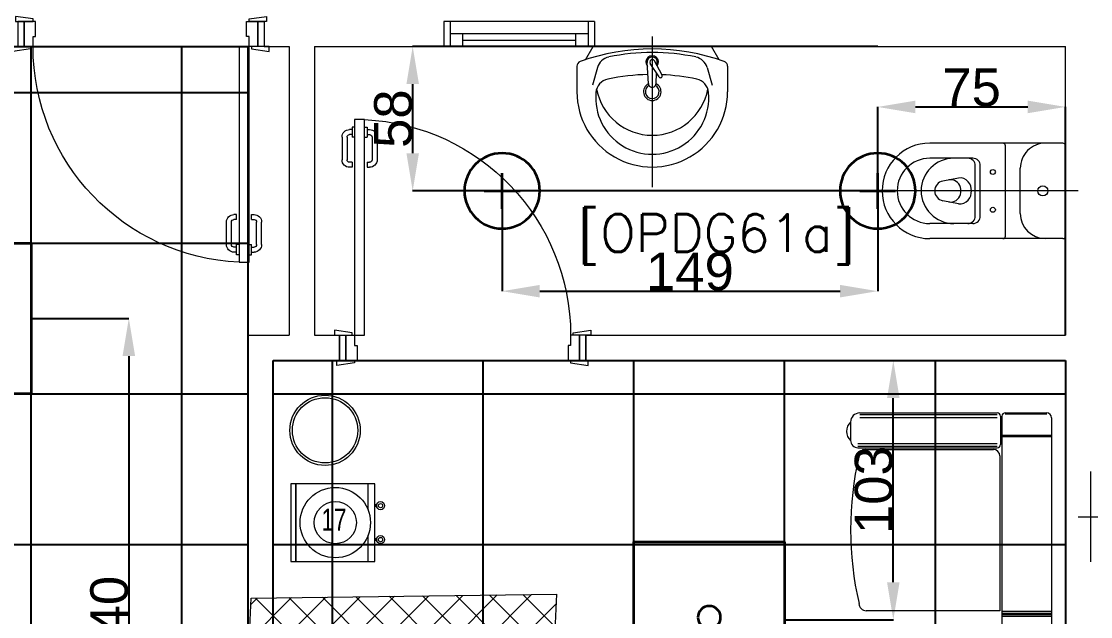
# Model space of a CAD drawing. Header units: inches. Extents: x -12418 to 57169, y -29325 to 19878.
# Drawn here: x 11362 to 15618, y 1512 to 3883 of the extents above; entities that cross this region are included whole.
import ezdxf
from ezdxf.enums import TextEntityAlignment as Align

# ---------------------------------------------------------------- set-up
doc = ezdxf.new("R2010")
doc.units = ezdxf.units.IN
doc.header["$LTSCALE"] = 25
doc.header["$MEASUREMENT"] = 0
doc.header["$PDMODE"] = 3
doc.layers.get('0').update_dxf_attribs({"color": 8})
doc.layers.get('Defpoints').update_dxf_attribs({"color": 8})
for name, color, linetype, lineweight in [('00-Ground Floor$0$72_EGR_BASE_TEXT', 252, 'Continuous', 5), ('00-Ground Floor$0$72_EGR_EQP_TAG', 142, 'Continuous', 5), ('00-Ground Floor$0$Aluminum', 251, 'Continuous', 5), ('00-Ground Floor$0$C-HYDR-CTCH', 251, 'Continuous', 5), ('00-Ground Floor$0$Hatch', 254, 'Continuous', 5), ('00-Ground Floor$0$LOADING', 253, 'Continuous', 5), ('00-Ground Floor$0$SANIT', 250, 'Continuous', 5), ('00-Ground Floor$0$Walls', 251, 'Continuous', 5), ('00-Ground Floor$0$Wooden Joinery', 251, 'Continuous', 5), ('E-DIM', 6, 'Continuous', 18), ('E-LITE-CIRC-NUMB', 6, 'Continuous', 25), ('E-LITE-CLNG', 150, 'Continuous', 35), ('E-LITE-CLNG @ 100', 150, 'Continuous', 35), ('E-LITE-CTRL', 6, 'Continuous', 25)]:
    doc.layers.add(name, color=color, linetype=linetype, lineweight=lineweight)
doc.layers.add('00-Ground Floor$0$False Ceiling', color=251, linetype='Continuous')
doc.styles.add('00-Ground Floor$0$SIMPLEX', font='SIMPLEX.shx', dxfattribs={"height": 150})
doc.styles.add('00-Ground Floor$0$X3G_ENTITY_257CFD', font='swisscl.ttf', dxfattribs={"height": 200})
doc.styles.add('DC_Simplex', font='SIMPLEX.shx', dxfattribs={"width": 0.7})
doc.styles.get("Standard").update_dxf_attribs({"font": 'arial.ttf'})
doc.dimstyles.get("Standard").update_dxf_attribs({"dimtxt": 150, "dimasz": 150, "dimexe": 0.18, "dimexo": 0.0625, "dimgap": 1, "dimtad": 1, "dimdec": 0, "dimlfac": 0.1, "dimzin": 0, "dimdsep": 46, "dimtxsty": 'Standard', "dimcen": 0.09, "dimclrd": 256, "dimclrt": 7, "dimadec": 0, "dimazin": 0, "dimtfac": 1, "dimtdec": 0, "dimtofl": 0, "dimtmove": 0, "dimatfit": 3, "dimfxl": 1, "dimtolj": 1, "dimtzin": 0, "dimarcsym": 0})

# ---------------------------------------------------------------- blocks, each defined once
blk = doc.blocks.new('00-Ground Floor$0$A$C72370EFE')
at = {"layer": '00-Ground Floor$0$Wooden Joinery'}
for p, q in [((-0.01, -0.04), (-0.02, -0.04)), ((-0.01, -0.03), (-0.01, -0.07)), ((0, -0.03), (-0.01, -0.03)), ((0.04, -0.03), (0.05, -0.03)), ((0.05, -0.03), (0.05, -0.07)), ((0.05, -0.04), (0.06, -0.04)), ((-0.05, -0.07), (-0.05, -0.16)), ((-0.03, -0.07), (-0.03, -0.16)), ((-0.01, -0.06), (-0.02, -0.06)), ((0, -0.07), (-0.01, -0.07)), ((0.04, -0.07), (0.05, -0.07)), ((0.05, -0.06), (0.06, -0.06)), ((0.07, -0.07), (0.07, -0.16)), ((0.09, -0.07), (0.09, -0.16)), ((-0.01, -0.17), (-0.02, -0.17)), ((-0.01, -0.17), (-0.01, -0.19)), ((0.05, -0.17), (0.06, -0.17)), ((0.05, -0.17), (0.05, -0.19)), ((-0.01, -0.19), (-0.02, -0.19)), ((0.05, -0.19), (0.06, -0.19))]:
    blk.add_line(p, q, dxfattribs=at)
for centre, radius, start, end in [((-0.02, -0.07), 0.03, 90, 180), ((0.06, -0.07), 0.03, 0, 90), ((-0.02, -0.07), 0.01, 90, 180), ((0.06, -0.07), 0.01, 0, 90), ((-0.02, -0.16), 0.03, 180, 270), ((-0.02, -0.16), 0.01, 180, 270), ((0.06, -0.16), 0.01, 270, 0), ((0.06, -0.16), 0.03, 270, 0)]:
    blk.add_arc(centre, radius, start, end, dxfattribs=at)
blk = doc.blocks.new('00-Ground Floor$0$A$C5DAD61B4')
at = {"layer": '00-Ground Floor$0$Wooden Joinery'}
for points in [[(80, 959.1), (80, 969.1), (10, 979.1), (10, 959.1)], [(940, 959.1), (940, 969.1), (1010, 979.1), (1010, 959.1)], [(70, 859.1), (70, 849.1), (0, 839.1), (0, 859.1)], [(120, 859.1), (120, 0), (80, 0), (80, 859.1)], [(950, 859.1), (950, 849.1), (1020, 839.1), (1020, 859.1)]]:
    blk.add_lwpolyline(points, close=True, dxfattribs=at)
for points in [[(45, 859.1), (45, 959.1), (20, 959.1), (20, 859.1), (45, 859.1)], [(45, 859.1), (80, 859.1), (80, 899.1), (90, 899.1), (90, 959.1), (45, 959.1), (45, 859.1)], [(975, 859.1), (940, 859.1), (940, 899.1), (930, 899.1), (930, 959.1), (975, 959.1), (975, 859.1)], [(975, 859.1), (975, 959.1), (1000, 959.1), (1000, 859.1), (975, 859.1)]]:
    blk.add_lwpolyline(points, dxfattribs=at)
blk.add_arc((80, 859.1), 860, 272.666, 0, dxfattribs=at)
at = {"layer": '00-Ground Floor$0$Wooden Joinery', "xscale": 999.9999999998854, "yscale": 999.9999999998854, "zscale": 999.9999999998854, "rotation": 180}
blk.add_blockref('00-Ground Floor$0$A$C72370EFE', (120, 0), dxfattribs=at)
blk = doc.blocks.new('00-Ground Floor$0$WC manta')
at = {"layer": '00-Ground Floor$0$SANIT'}
for p, q in [((-0.13, 0.18), (-0.13, -0.18)), ((-0.12, 0.19), (0.41, 0.19)), ((0.109, 0.18), (0.109, -0.18)), ((0.239, 0.13), (0.41, 0.13)), ((0.05, 0.09), (0.05, -0.09)), ((0.209, 0.1), (0.209, -0.1)), ((0.229, 0.1), (0.229, -0.1)), ((0.2955, 0.051), (0.3581, 0.0393)), ((-0.18, 0), (0.65, 0)), ((0.2955, -0.051), (0.3581, -0.0393)), ((0.239, -0.13), (0.41, -0.13)), ((-0.12, -0.19), (0.41, -0.19))]:
    blk.add_line(p, q, dxfattribs=at)
for centre, radius in [((0.159, 0.0752), 0.01), ((-0.04, 0), 0.02), ((0.159, -0.0753), 0.01)]:
    blk.add_circle(centre, radius, dxfattribs=at)
for centre, radius, start, end in [((-0.12, 0.18), 0.01, 90, 180), ((-0.05, 0.09), 0.1, 0, 90), ((0.119, 0.18), 0.01, 90, 180), ((0.41, 0), 0.19, 270, 90), ((0.239, 0.1), 0.03, 90, 180), ((0.259, 0.1), 0.03, 90, 180), ((0.3147, 0), 0.13, 270, 90), ((0.41, 0), 0.13, 270, 90), ((0.2882, 0.0117), 0.04, 79.4289, 141.525), ((0.3271, 0.0044), 0.04, 79.4289, 166.4176), ((0.3029, 0), 0.0588, 141.525, 218.475), ((0.3454, 0), 0.0588, 166.4176, 193.5824), ((0.3507, 0), 0.04, 280.5711, 79.4289), ((0.2882, -0.0117), 0.04, 218.475, 280.5711), ((0.3271, -0.0044), 0.04, 193.5824, 280.5711), ((-0.05, -0.09), 0.1, 270, 0), ((0.239, -0.1), 0.03, 180, 270), ((0.259, -0.1), 0.03, 180, 270), ((-0.12, -0.18), 0.01, 180, 270), ((0.119, -0.18), 0.01, 180, 270)]:
    blk.add_arc(centre, radius, start, end, dxfattribs=at)
blk = doc.blocks.new('00-Ground Floor$0$lav-manta 60')
at = {"layer": '00-Ground Floor$0$SANIT'}
for p, q in [((-0.2658, -0.0529), (-0.2358, 0)), ((-0.2358, 0), (0.2358, 0)), ((0, 0.04), (0, -0.56)), ((0.2658, -0.0529), (0.2358, 0)), ((-0.3, -0.0789), (-0.3, -0.18)), ((-0.2185, -0.0841), (-0.2383, -0.1537)), ((-0.015, -0.1473), (-0.0199, -0.064)), ((0.0274, -0.121), (-0.0078, -0.0673)), ((0.0389, -0.1142), (0.0087, -0.0575)), ((0.0191, -0.077), (0.0199, -0.064)), ((0.2185, -0.0841), (0.2383, -0.1537)), ((0.3, -0.0789), (0.3, -0.18)), ((0.015, -0.1473), (0.0174, -0.1057))]:
    blk.add_line(p, q, dxfattribs=at)
for centre, radius, start, end in [((0, -0.8557), 0.8457, 70.1771, 109.8229), ((-0.1608, -0.1006), 0.06, 101.8086, 164.0794), ((0, -0.8696), 0.8457, 78.1914, 101.8086), ((0, -0.0617), 0.025, 320.7474, 220.368), ((0, -0.0617), 0.02, 353.2671, 186.682), ((0.1608, -0.1006), 0.06, 15.9206, 78.1914), ((-0.28, -0.0789), 0.02, 109.8229, 180), ((0, -0.0617), 0.00966, 25.4127, 215.9577), ((0.28, -0.0789), 0.02, 0, 70.1771), ((0, -0.9572), 0.8457, 91.1572, 102.0883), ((0, -0.9572), 0.8457, 88.5486, 88.844), ((0.0332, -0.1176), 0.00666, 210.6852, 30.6852), ((0, -0.9572), 0.8457, 77.9117, 87.4274), ((-0.1645, -0.189), 0.06, 102.0883, 174.8142), ((0, -0.1282), 0.2252, 190.6097, 349.3903), ((0, -0.18), 0.035, 115.3106, 64.6894), ((0, -0.18), 0.0275, 117.1496, 62.8504), ((0, -0.1473), 0.015, 180, 0), ((0.1645, -0.189), 0.06, 5.1858, 77.9117), ((0, -0.18), 0.3, 180, 0), ((0, -0.2039), 0.2252, 174.8142, 5.1858)]:
    blk.add_arc(centre, radius, start, end, dxfattribs=at)
blk = doc.blocks.new('00-Ground Floor$0$GF21008-P')
at = {"layer": '00-Ground Floor$0$LOADING'}
for p, q in [((-0.7709, 0), (0.7906, 0)), ((-0.7019, -0.1974), (-0.7019, 0)), ((-0.6994, -0.1974), (-0.6994, 0)), ((-0.6968, -0.1974), (-0.6968, 0)), ((0, -0.1974), (0, 0)), ((0.0069, -0.1974), (0.0069, 0)), ((0.0099, -0.1974), (0.0099, 0)), ((0.0128, -0.1974), (0.0128, 0)), ((0.0197, -0.1974), (0.0197, 0)), ((-0.79, -0.1841), (-0.79, -0.0191)), ((-0.7866, -0.1841), (-0.7866, -0.0191)), ((-0.7767, -0.1974), (0.7964, -0.1974)), ((-0.7767, -0.2037), (-0.6644, -0.2037)), ((-0.6191, -0.2059), (-0.0026, -0.2059)), ((-0.0026, -0.2059), (-0.0026, -0.7385)), ((-0.79, -0.7634), (-0.79, -0.217)), ((-0.784, -0.7634), (-0.784, -0.217)), ((-0.7722, -0.7634), (-0.7722, -0.217)), ((-0.6689, -0.7712), (-0.6689, -0.217)), ((-0.6571, -0.7712), (-0.6571, -0.217)), ((-0.6512, -0.7712), (-0.6512, -0.217)), ((-0.6444, -0.7413), (-0.6444, -0.2312)), ((-0.7533, -0.8), (-0.68, -0.8))]:
    blk.add_line(p, q, dxfattribs=at)
for centre, radius, start, end in [((-0.7709, -0.0191), 0.0191, 90, 180), ((-0.7767, -0.1841), 0.0133, 180, 270), ((-0.7767, -0.217), 0.0133, 90, 180), ((-0.6644, -0.217), 0.0133, 0, 90), ((-0.6191, -0.2312), 0.0253, 90, 180), ((-0.7533, -0.7634), 0.0366, 180, 270), ((-0.6191, -0.7413), 0.0253, 180, 270), ((-0.0307, -0.7385), 0.0281, 270, 0), ((-0.7167, -0.7662), 0.0499, 222.6462, 317.3538), ((-0.68, -0.7712), 0.0288, 270, 0), ((-0.3249, 0.51), 1.31, 257.0217, 282.9783)]:
    blk.add_arc(centre, radius, start, end, dxfattribs=at)
blk = doc.blocks.new('00-Ground Floor$0$WATER DISPENSER1')
at = {"layer": '00-Ground Floor$0$LOADING'}
for p, q in [((39.296, -0.3448), (39.1904, -0.3448)), ((39.5004, -0.3448), (39.3949, -0.3448))]:
    blk.add_line(p, q, dxfattribs=at)
blk.add_lwpolyline([(39.5004, -0.6333), (39.5004, -0.3183), (39.1904, -0.3183), (39.1904, -0.6333), (39.5004, -0.6333)], dxfattribs=at)
for points in [[(39.2749, -0.3183), (39.278, -0.3183), (39.278, -0.3118), (39.2749, -0.3118)], [(39.281, -0.3183), (39.278, -0.3183), (39.278, -0.3118), (39.281, -0.3118)], [(39.4098, -0.3183), (39.4129, -0.3183), (39.4129, -0.3118), (39.4098, -0.3118)], [(39.416, -0.3183), (39.4129, -0.3183), (39.4129, -0.3118), (39.416, -0.3118)], [(39.5004, -0.6333), (39.1904, -0.6333), (39.1904, -0.6529), (39.5004, -0.6529)]]:
    blk.add_lwpolyline(points, close=True, dxfattribs=at)
for centre, radius in [((39.278, -0.2956), 0.0161), ((39.278, -0.2956), 0.00834), ((39.4129, -0.2956), 0.0161), ((39.4129, -0.2956), 0.00834), ((39.3454, -0.4758), 0.14), ((39.3454, -0.4758), 0.084)]:
    blk.add_circle(centre, radius, dxfattribs=at)
blk = doc.blocks.new('00-Ground Floor$0$WM00001-P')
at = {"layer": '00-Ground Floor$0$LOADING'}
for radius in [0.14, 0.13]:
    blk.add_circle((0, 0), radius, dxfattribs=at)
blk = doc.blocks.new('00-Ground Floor$0$A$Ce9e1c4c3')
at = {"layer": '00-Ground Floor$0$False Ceiling', "color": 254, "linetype": 'Continuous'}
for p, q in [((-94542.1, 3782.6, 0), (-87736.7, 3782.6, 0)), ((-88600, -2747.4), (-88600, 3782.6)), ((-88000, -2747.4), (-88000, 3782.6)), ((-87736.7, 3782.6, 0), (-87736.7, -2747.4, 0)), ((-94542.1, 3600), (-87736.7, 3600)), ((-94542.1, 3000), (-87736.7, 3000)), ((-87400, -847.4), (-87400, 2532.6)), ((-86800, -847.4), (-86800, 2532.6)), ((-86200, -847.4), (-86200, 2532.6)), ((-85600, -847.4), (-85600, 2532.6)), ((-85000, -847.4), (-85000, 2532.6)), ((-94542.1, 2400), (-87736.7, 2400)), ((-87636.7, 2400), (-84482.1, 2400)), ((-94542.1, 1800), (-87736.7, 1800)), ((-87636.7, 1800), (-84482.1, 1800))]:
    blk.add_line(p, q, dxfattribs=at)
at = {"layer": '00-Ground Floor$0$False Ceiling', "color": 254}
for p, q in [((-87636.7, -847.4, 0), (-87636.7, 2532.6, 0)), ((-87636.7, 2532.6, 0), (-84482.1, 2532.6, 0)), ((-84482.1, 2532.6, 0), (-84482.1, -847.4, 0))]:
    blk.add_line(p, q, dxfattribs=at)
blk = doc.blocks.new('00-Ground Floor')
at = {"layer": '00-Ground Floor$0$Hatch'}
h = blk.add_hatch(dxfattribs=at)
h.set_pattern_fill('ANSI37', color=256, scale=30)
h.set_pattern_definition([(45, (-1981.42, -13099.68), (-67.35192, 67.35192), []), (135, (-1981.42, -13099.68), (-67.35192, -67.35192), [])])
h.paths.add_polyline_path([(48971.2, 8818.2), (48367.3, 8810.1), (48371.2, 8521.7), (48975.1, 8529.8)])
h.paths.add_polyline_path([(41810.5, 8810.5), (41227, 8805), (41207, 8513.7), (41790.5, 8519.1)])
h.paths.add_polyline_path([(27433.5, 8803.1), (26834.4, 8799), (26828.7, 8506), (27427.8, 8510)])
h.paths.add_polyline_path([(34618.7, 8805.3), (34017.5, 8797.8), (34009.3, 8512.1), (34610.5, 8519.6)])
h.paths.add_polyline_path([(20214.3, 8812.4), (19607.8, 8790.5), (19622.4, 8498), (20228.8, 8519.8)])
h.paths.add_polyline_path([(13477.7, 8802), (12255.7, 8825.9), (12249.3, 8529.8), (13471.3, 8505.8)])
h.paths.add_polyline_path([(13491.8, 1601.9), (12276.8, 1586.2), (12263.3, 1293.7), (13478.3, 1309.4)])
h.paths.add_polyline_path([(13465.7, -5591.3), (12262.6, -5607.3), (12256.9, -5900.3), (13460, -5884.3)])
h.paths.add_polyline_path([(13484.2, -12790), (12287.5, -12801.4), (12290.4, -13095.9), (13487, -13084.4)])
h.paths.add_polyline_path([(5849.2, -12787.9), (5245.6, -12791.6), (5256.3, -13077.1), (5859.8, -13073.4)])
h.paths.add_polyline_path([(5833.8, -5589.9), (5236.9, -5588.3), (5236.8, -5889.5), (5833.6, -5891)])
h.paths.add_polyline_path([(5843.6, 1599.7), (5224.3, 1600.9), (5213.7, 1298), (5833, 1296.7)])
h.paths.add_polyline_path([(5820.3, 8779.1), (5219.7, 8793.5), (5216, 8503.9), (5816.7, 8489.4)])
h.paths.add_polyline_path([(-1378.8, 8777.2), (-1981.4, 8799.9), (-1979.5, 8511.6), (-1376.9, 8488.9)])
h.paths.add_polyline_path([(-1371.1, -5601.1), (-1973.1, -5608.1), (-1969.7, -5899.7), (-1367.7, -5892.7)])
h.paths.add_polyline_path([(-1353.5, -12795.7), (-1951.9, -12796.7), (-1947.1, -13097.4), (-1348.7, -13096.4)])
h.paths.add_polyline_path([(20233.2, -12782.5), (19627.5, -12795.4), (19633.2, -13096.6), (20238.9, -13083.7)])
h.paths.add_polyline_path([(20226.6, -5590), (19632.3, -5607.6), (19634.4, -5904.1), (20228.7, -5886.6)])
h.paths.add_polyline_path([(20217.9, 1618), (19619, 1610.4), (19623, 1310.2), (20221.9, 1317.9)])
h.paths.add_polyline_path([(27418.3, 1602.8), (26816.3, 1607.5), (26820.6, 1315.3), (27422.5, 1310.7)])
h.paths.add_polyline_path([(27422, -5579.9), (26818.1, -5597.5), (26831.6, -5897.5), (27431.7, -5876.5)])
h.paths.add_polyline_path([(27438.1, -12795.9), (26834.3, -12789.3), (26831.9, -13075), (27435.7, -13081.6)])
h.paths.add_polyline_path([(34636.6, -12785.4), (34039.3, -12800), (34048.3, -13099.7), (34645.6, -13085.1)])
h.paths.add_polyline_path([(34629.3, -5597.1), (34028, -5595.2), (34029.2, -5892.4), (34630.4, -5894.3)])
h.paths.add_polyline_path([(34592.8, 1606.7), (34012, 1611.4), (34031.7, 1321.6), (34612.5, 1316.9)])
h.paths.add_polyline_path([(41796.2, 1606), (41198.6, 1619.8), (41200.6, 1327.8), (41798.2, 1314.1)])
h.paths.add_polyline_path([(41797.2, -5592.6), (41228.8, -5600.2), (41230.6, -5894.3), (41799, -5886.7)])
h.paths.add_polyline_path([(41834.3, -12789.7), (41229, -12792.4), (41230.4, -13096.9), (41835.6, -13094.3)])
h.paths.add_polyline_path([(49008.5, -12790.2), (48420.5, -12774.1), (48407.3, -13081.4), (48995.3, -13097.4)])
h.paths.add_polyline_path([(48992.7, -5590.8), (48389.5, -5589.7), (48387.5, -5886.2), (48990.7, -5887.3)])
at = {"layer": '00-Ground Floor$0$Aluminum'}
for p, q in [((13642.9, 3882.6, 0), (13042.9, 3882.6, 0)), ((13067.9, 3882.6, 0), (13067.9, 3782.6, 0)), ((13617.9, 3882.6, 0), (13617.9, 3782.6, 0)), ((13617.9, 3832.6, 0), (13067.9, 3832.6, 0)), ((13117.9, 3832.6, 0), (13117.9, 3782.6, 0)), ((13567.9, 3832.6, 0), (13567.9, 3782.6, 0)), ((13117.9, 3807.6, 0), (13567.9, 3807.6, 0)), ((13642.9, 3782.6, 0), (13042.9, 3782.6, 0))]:
    blk.add_line(p, q, dxfattribs=at)
at = {"layer": '00-Ground Floor$0$C-HYDR-CTCH', "flags": 128}
blk.add_lwpolyline([(12276.8, 1586.2), (13491.8, 1601.9), (13478.3, 1309.4), (12263.3, 1293.7), (12276.8, 1586.2)], dxfattribs=at)
at = {"layer": '00-Ground Floor$0$SANIT'}
for p, q in [((15617.9, 2090.3, 0), (15617.9, 1730.3, 0)), ((15567.9, 1910.3, 0), (16397.9, 1910.3, 0))]:
    blk.add_line(p, q, dxfattribs=at)
at = {"layer": '00-Ground Floor$0$Walls'}
for p, q in [((12327.9, 3882.6, 0), (12327.9, 3782.6, 0)), ((13042.9, 3882.6, 0), (13042.9, 3782.6, 0)), ((13642.9, 3882.6, 0), (13642.9, 3782.6, 0)), ((12327.9, 3782.6, 0), (12427.9, 3782.6, 0)), ((12427.9, 3782.6, 0), (12427.9, 2632.6, 0)), ((12527.9, 3782.6, 0), (13042.9, 3782.6, 0)), ((12527.9, 3782.6, 0), (12527.9, 2632.6, 0)), ((13642.9, 3782.6, 0), (15517.9, 3782.6, 0)), ((15517.9, 2632.6, 0), (15517.9, 3782.6, 0)), ((12263.3, 2632.6, 0), (12427.9, 2632.6, 0)), ((12263.3, 2632.6, 0), (12263.3, 823.8, 0)), ((12527.9, 2632.6, 0), (12627.9, 2632.6, 0)), ((12627.9, 2632.6, 0), (12627.9, 2532.6, 0)), ((13607.9, 2632.6, 0), (15517.9, 2632.6, 0)), ((13607.9, 2632.6, 0), (13607.9, 2532.6, 0)), ((12363.3, 2532.6, 0), (12627.9, 2532.6, 0)), ((12363.3, 2532.6), (12363.3, 1587.3)), ((13607.9, 2532.6, 0), (15517.9, 2532.6, 0)), ((15517.9, -847.4, 0), (15517.9, 2532.6, 0))]:
    blk.add_line(p, q, dxfattribs=at)
at = {"layer": '00-Ground Floor$0$False Ceiling', "color": 254}
blk.add_blockref('00-Ground Floor$0$A$Ce9e1c4c3', (100000, 0), dxfattribs=at)
at = {"layer": '00-Ground Floor$0$LOADING', "extrusion": (2.24019e-05, 2.24684e-18, -1), "xscale": -1000, "yscale": 1000, "zscale": 1000}
blk.add_blockref('00-Ground Floor$0$WM00001-P', (-12570.4, 2254.2, 0.3), dxfattribs=at)
at = {"layer": '00-Ground Floor$0$LOADING', "xscale": 1000, "yscale": 1000, "zscale": 1000}
for name, p, rotation in [('00-Ground Floor$0$GF21008-P', (15462.5, 1533.5), 269.9999999999998), ('00-Ground Floor$0$WATER DISPENSER1', (13086.9, 41232.1), 269.9999999999999)]:
    blk.add_blockref(name, p, dxfattribs=dict(at, rotation=rotation))
at = {"layer": '00-Ground Floor$0$SANIT'}
for name, p, xscale, yscale, zscale, rotation in [('00-Ground Floor$0$lav-manta 60', (13872.9, 3782.6, 0), 1000.000000000223, 1000.000000000223, 1000.000000000223, 359.9999995639858), ('00-Ground Floor$0$WC manta', (15387.9, 3207.6, 0), 999.9999999999995, 999.9999999999995, 999.9999999999995, 180)]:
    blk.add_blockref(name, p, dxfattribs=dict(at, xscale=xscale, yscale=yscale, zscale=zscale, rotation=rotation))
at = {"layer": '00-Ground Floor$0$Wooden Joinery', "xscale": -1}
blk.add_blockref('00-Ground Floor$0$A$C5DAD61B4', (12347.9, 2923.5, 0), dxfattribs=at)
at = {"layer": '00-Ground Floor$0$Wooden Joinery', "xscale": -1, "rotation": 180}
blk.add_blockref('00-Ground Floor$0$A$C5DAD61B4', (12607.9, 3491.6, 0), dxfattribs=at)
at = {"layer": '00-Ground Floor$0$72_EGR_BASE_TEXT', "insert": (14128.6, 3114.6, 0), "char_height": 150, "attachment_point": 2, "style": '00-Ground Floor$0$SIMPLEX'}
blk.add_mtext('[OPDG61a]', dxfattribs=at)
at = {"layer": '00-Ground Floor$0$72_EGR_EQP_TAG', "insert": (12606, 1942.2, 0), "char_height": 87.47, "attachment_point": 2, "style": '00-Ground Floor$0$X3G_ENTITY_257CFD'}
blk.add_mtext('17', dxfattribs=at)
blk = doc.blocks.new('*U13')
blk.add_lwpolyline([(-300, 300), (-300, -300), (300, -300), (300, 300)], close=True)
blk.add_circle((0, 0), 45)
at = {"layer": 'E-LITE-CIRC-NUMB', "style": 'DC_Simplex', "width": 0.7, "flags": 8}
blk.add_attdef('CIRCUIT', text='', height=200, rotation=0, dxfattribs=at).set_placement((-473.9, 300), align=Align.RIGHT)
at = {"layer": 'E-LITE-CTRL', "style": 'DC_Simplex', "width": 0.7, "flags": 8}
blk.add_attdef('CONTROL', (1118.9, -935), '', height=200, rotation=360, dxfattribs=at)
blk = doc.blocks.new('DC_LT-CL-Point')
for p, q in [((0, -0.711), (0, 0.711)), ((0.711, 0), (-0.711, 0))]:
    blk.add_line(p, q)
blk.add_circle((0, 0), 1.5)
at = {"layer": 'E-LITE-CIRC-NUMB', "style": 'DC_Simplex', "width": 0.7, "flags": 8}
blk.add_attdef('CIRCUIT', text='', height=2, rotation=360, dxfattribs=at).set_placement((-3.364, 1.5), align=Align.RIGHT)
at = {"layer": 'E-LITE-CTRL', "style": 'DC_Simplex', "width": 0.7, "flags": 8}
blk.add_attdef('CONTROL', (3.364, -3.498), '', height=2, rotation=360, dxfattribs=at)
blk = doc.blocks.new('*U58')
blk.add_lwpolyline([(-300, 300), (-300, -300), (300, -300), (300, 300)], close=True)
blk.add_circle((0, 0), 45)
at = {"layer": 'E-LITE-CIRC-NUMB', "style": 'DC_Simplex', "width": 0.7, "flags": 8}
blk.add_attdef('CIRCUIT', text='', height=200, rotation=0, dxfattribs=at).set_placement((-473.9, 300), align=Align.RIGHT)
at = {"layer": 'E-LITE-CTRL', "style": 'DC_Simplex', "width": 0.7, "flags": 8}
blk.add_attdef('CONTROL', (1118.9, -935), '', height=200, rotation=360, dxfattribs=at)
blk = doc.blocks.new('*D236')
at = {"layer": 'Defpoints', "color": 0, "transparency": 16777216}
for p in [(11400, 2700), (11400, 300), (11789.3, 300)]:
    blk.add_point(p, dxfattribs=at)
at = {"layer": 'E-DIM', "color": 0, "lineweight": -2, "transparency": 16777216}
for p, q in [((11400.1, 2700), (11789.5, 2700)), ((11400.1, 300), (11789.5, 300))]:
    blk.add_line(p, q, dxfattribs=at)
at = {"layer": 'E-DIM', "lineweight": -2, "transparency": 16777216}
blk.add_line((11789.3, 2550), (11789.3, 450), dxfattribs=at)
at = {"layer": 'E-DIM', "transparency": 16777216}
for points in [[(11764.3, 2550), (11814.3, 2550), (11789.3, 2700)], [(11764.3, 450), (11814.3, 450), (11789.3, 300)]]:
    blk.add_solid(points, dxfattribs=at)
at = {"layer": 'E-DIM', "color": 7, "transparency": 16777216, "insert": (11711.7, 1500), "char_height": 150, "attachment_point": 5, "rotation": 90}
blk.add_mtext('\\A1;240', dxfattribs=at)
blk = doc.blocks.new('*D408')
at = {"layer": 'Defpoints', "color": 0, "transparency": 16777216}
for p in [(13275.4, 3207.6, 0), (14770.4, 3207.6, 0), (14770.4, 2808.3)]:
    blk.add_point(p, dxfattribs=at)
at = {"layer": 'E-DIM', "color": 0, "lineweight": -2, "transparency": 16777216}
for p, q in [((13275.4, 3207.5), (13275.4, 2808.1)), ((14770.4, 3207.5), (14770.4, 2808.1))]:
    blk.add_line(p, q, dxfattribs=at)
at = {"layer": 'E-DIM', "lineweight": -2, "transparency": 16777216}
blk.add_line((13425.4, 2808.3), (14620.4, 2808.3), dxfattribs=at)
at = {"layer": 'E-DIM', "transparency": 16777216}
for points in [[(13425.4, 2833.3), (13425.4, 2783.3), (13275.4, 2808.3)], [(14620.4, 2833.3), (14620.4, 2783.3), (14770.4, 2808.3)]]:
    blk.add_solid(points, dxfattribs=at)
at = {"layer": 'E-DIM', "color": 7, "transparency": 16777216, "insert": (14022.9, 2885.9), "char_height": 150, "attachment_point": 5}
blk.add_mtext('\\A1;149', dxfattribs=at)
blk = doc.blocks.new('*D409')
at = {"layer": 'Defpoints', "color": 0, "transparency": 16777216}
for p in [(15517.9, 3541.9), (14770.4, 3207.6, 0), (15517.9, 2632.6, 0)]:
    blk.add_point(p, dxfattribs=at)
at = {"layer": 'E-DIM', "color": 0, "lineweight": -2, "transparency": 16777216}
for p, q in [((14770.4, 3207.6), (14770.4, 3542.1)), ((15517.9, 2632.6), (15517.9, 3542.1))]:
    blk.add_line(p, q, dxfattribs=at)
at = {"layer": 'E-DIM', "lineweight": -2, "transparency": 16777216}
blk.add_line((14920.4, 3541.9), (15367.9, 3541.9), dxfattribs=at)
at = {"layer": 'E-DIM', "transparency": 16777216}
for points in [[(14920.4, 3566.9), (14920.4, 3516.9), (14770.4, 3541.9)], [(15367.9, 3566.9), (15367.9, 3516.9), (15517.9, 3541.9)]]:
    blk.add_solid(points, dxfattribs=at)
at = {"layer": 'E-DIM', "color": 7, "transparency": 16777216, "insert": (15144.2, 3619.2), "char_height": 150, "attachment_point": 5}
blk.add_mtext('\\A1;75', dxfattribs=at)
blk = doc.blocks.new('*D410')
at = {"layer": 'Defpoints', "color": 0, "transparency": 16777216}
for p in [(12919.3, 3782.6), (14770.4, 3782.6, 0), (14770.4, 3207.6, 0)]:
    blk.add_point(p, dxfattribs=at)
at = {"layer": 'E-DIM', "color": 0, "lineweight": -2, "transparency": 16777216}
for p, q in [((14770.4, 3782.6), (12919.1, 3782.6)), ((14770.4, 3207.6), (12919.1, 3207.6))]:
    blk.add_line(p, q, dxfattribs=at)
at = {"layer": 'E-DIM', "lineweight": -2, "transparency": 16777216}
blk.add_line((12919.3, 3357.6), (12919.3, 3632.6), dxfattribs=at)
at = {"layer": 'E-DIM', "transparency": 16777216}
for points in [[(12894.3, 3632.6), (12944.3, 3632.6), (12919.3, 3782.6)], [(12894.3, 3357.6), (12944.3, 3357.6), (12919.3, 3207.6)]]:
    blk.add_solid(points, dxfattribs=at)
at = {"layer": 'E-DIM', "color": 7, "transparency": 16777216, "insert": (12841.7, 3495.1), "char_height": 150, "attachment_point": 5, "rotation": 90}
blk.add_mtext('\\A1;58', dxfattribs=at)
blk = doc.blocks.new('*D422')
at = {"layer": 'Defpoints', "color": 0, "transparency": 16777216}
for p in [(14100, 2532.6, 0), (14832.5, 2532.6), (14400, 1499.6)]:
    blk.add_point(p, dxfattribs=at)
at = {"layer": 'E-DIM', "color": 0, "lineweight": -2, "transparency": 16777216}
for p, q in [((14100.1, 2532.6), (14832.7, 2532.6)), ((14400.1, 1499.6), (14832.7, 1499.6))]:
    blk.add_line(p, q, dxfattribs=at)
at = {"layer": 'E-DIM', "lineweight": -2, "transparency": 16777216}
blk.add_line((14832.5, 1649.6), (14832.5, 2382.6), dxfattribs=at)
at = {"layer": 'E-DIM', "transparency": 16777216}
for points in [[(14807.5, 2382.6), (14857.5, 2382.6), (14832.5, 2532.6)], [(14807.5, 1649.6), (14857.5, 1649.6), (14832.5, 1499.6)]]:
    blk.add_solid(points, dxfattribs=at)
at = {"layer": 'E-DIM', "color": 7, "transparency": 16777216, "insert": (14754.9, 2016.1), "char_height": 150, "attachment_point": 5, "rotation": 90}
blk.add_mtext('\\A1;103', dxfattribs=at)

msp = doc.modelspace()

# ---------------------------------------------------------------- block references
msp.add_blockref('00-Ground Floor', (0, 0))
at = {"layer": 'E-LITE-CLNG', "xscale": -1}
for name, p in [('*U58', (11100, 2700)), ('*U13', (14100, 1509.6))]:
    msp.add_blockref(name, p, dxfattribs=at)
at = {"layer": 'E-LITE-CLNG @ 100', "xscale": -99.99999999999999, "yscale": 99.99999999999999, "zscale": 99.99999999999999}
for p in [(13275.4, 3207.6, 0), (14770.4, 3207.6, 0)]:
    msp.add_blockref('DC_LT-CL-Point', p, dxfattribs=at)

# ---------------------------------------------------------------- dimensions: what is measured, and where the dimension line sits
at = {"layer": 'E-DIM'}
for base, p1, p2, picture, middle in [((12919.292533, 3782.572894), (14770.428712, 3207.572893, -0.000001), (14770.428712, 3782.572894, -0.000001), '*D410', (12841.706585, 3495.072894)), ((11789.3, 300), (11400, 2700), (11400, 300), '*D236', (11711.7, 1500)), ((14832.5, 2532.6), (14400, 1499.6), (14100, 2532.6, 0), '*D422', (14754.9, 2016.1))]:
    dim = msp.add_linear_dim(base=base, p1=p1, p2=p2, angle=90, dimstyle='Standard', dxfattribs=at)
    dim.commit()
    dim.dimension.update_dxf_attribs({"geometry": picture, "text_midpoint": middle})
for base, p1, p2, picture, middle in [((15517.9, 3541.9), (14770.4, 3207.6, 0), (15517.9, 2632.6, 0), '*D409', (15144.2, 3619.2)), ((14770.4287118, 2808.2939921), (13275.4287118, 3207.5728935, -0.0000006), (14770.4287118, 3207.5728935, -0.0000006), '*D408', (14022.9287118, 2885.8799403))]:
    dim = msp.add_linear_dim(base=base, p1=p1, p2=p2, dimstyle='Standard', dxfattribs=at)
    dim.commit()
    dim.dimension.update_dxf_attribs({"geometry": picture, "text_midpoint": middle})

doc.saveas('drawing.dxf')
